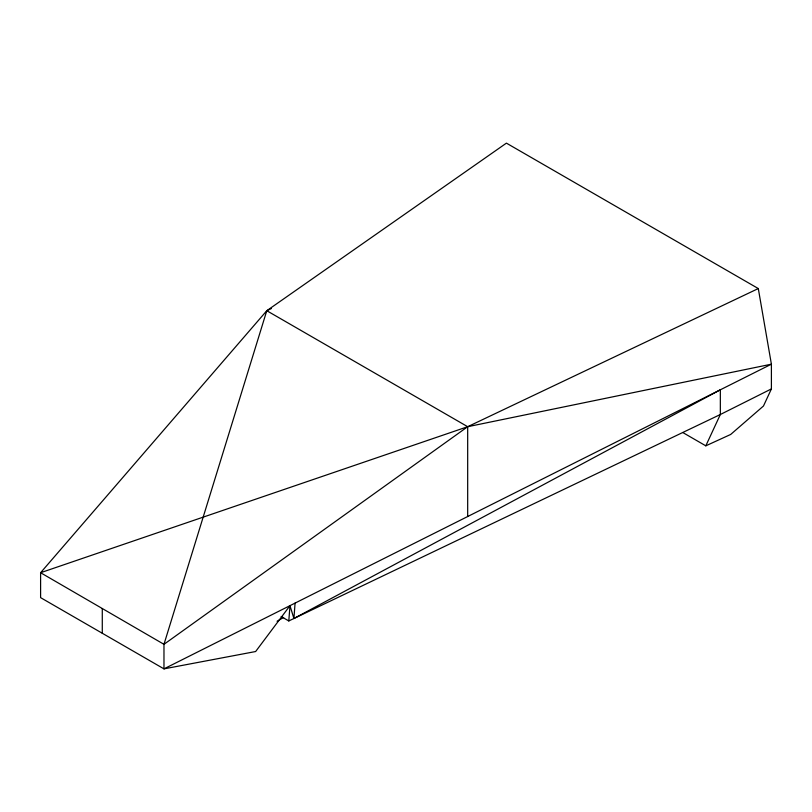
<?xml version="1.0" encoding="UTF-8"?>
<svg xmlns="http://www.w3.org/2000/svg" width="812" height="812" viewBox="0 0 812 812"><rect width="100%" height="100%" fill="white"/><g stroke="black" fill="none" stroke-linecap="round" stroke-linejoin="round"><path stroke-width="1.22" d="M682.943 432.613L705.811 445.829L720.335 414.516L720.335 389.801L293.914 618.5L295.081 603.103M281.145 616.521L288.798 620.947L289.985 605.661L255.638 651.528L163.973 668.865L40.6 597.642L40.6 572.724L266.783 310.712L506.414 143.135L758.296 288.554L771.4 364.182L771.4 388.918L763.473 406.01L730.678 434.461L705.811 445.829M271.35 308.55L266.783 310.712L163.973 644.322L163.973 668.865L771.4 364.182L467.682 426.706L40.6 572.724L163.973 644.322L467.682 426.706L758.296 288.554M277.065 621.241L283.632 617.445M771.4 388.918L720.335 414.516L288.798 620.947M266.783 310.712L467.682 426.706L467.682 516.523M289.985 605.661L293.914 618.5M102.282 608.523L102.282 633.248"/></g></svg>
